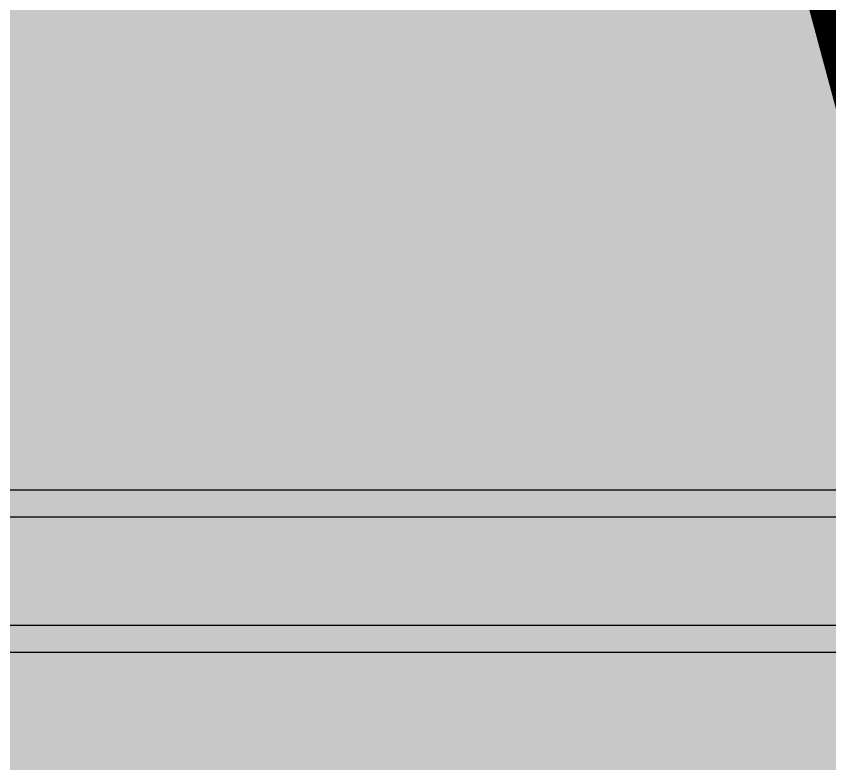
# Model space of a CAD drawing. Header units: millimetres. Extents: x 28 to 201, y 462 to 575.
# Drawn here: x 123.795 to 124.548, y 560.762 to 561.454 of the extents above; entities that cross this region are included whole.
import ezdxf

# ---------------------------------------------------------------- set-up
doc = ezdxf.new("R2010")
doc.units = ezdxf.units.MM
doc.layers.add('1- 3', color=3, linetype='Continuous')
doc.layers.add('8 hatch 2', color=104, linetype='Continuous')

# ---------------------------------------------------------------- blocks, each defined once
blk = doc.blocks.new('CTOBOM')
at = {"color": 0, "ltscale": 0.075}
for p, q in [((4.45685, 1.16547), (4.45685, -0.33516)), ((4.55685, -0.33516), (4.55685, 1.06547))]:
    blk.add_line(p, q, dxfattribs=at)
for points in [[(9.23185, -0.31329), (9.23044, 2.47945), (4.43185, 1.19047), (4.43185, -0.36016)], [(4.58185, -0.36016), (4.58185, 1.04047), (9.08044, 2.32945), (9.08185, -0.31329)]]:
    blk.add_lwpolyline(points, dxfattribs=at)
blk = doc.blocks.new('zonas hatch')
at = {"layer": '8 hatch 2', "ltscale": 2, "transparency": 33554483}
h = blk.add_hatch(color=6, dxfattribs=at)
h.dxf.hatch_style = 1
h.paths.add_polyline_path([(79.84048, 79.60505), (60.14999, 79.60505), (60.14999, 62.26086), (84.49943, 62.26086)])
at = {"layer": '8 hatch 2', "ltscale": 2, "transparency": 33554687, "const_width": 0.2}
for points in [[(60.00002, 79.60505), (79.84048, 79.60505), (101.22375, 0), (60.00002, 0)], [(60.14999, 62.26086), (84.49943, 62.26086), (79.84048, 79.60505), (60.14999, 79.60505)]]:
    blk.add_lwpolyline(points, close=True, dxfattribs=at)

msp = doc.modelspace()

# ---------------------------------------------------------------- block references
at = {"color": 1}
msp.add_blockref('zonas hatch', (43.72087, 485.84233), dxfattribs=at)
at = {"layer": '1- 3', "rotation": 270}
msp.add_blockref('CTOBOM', (123.56135, 565.44738), dxfattribs=at)

doc.saveas('drawing.dxf')
